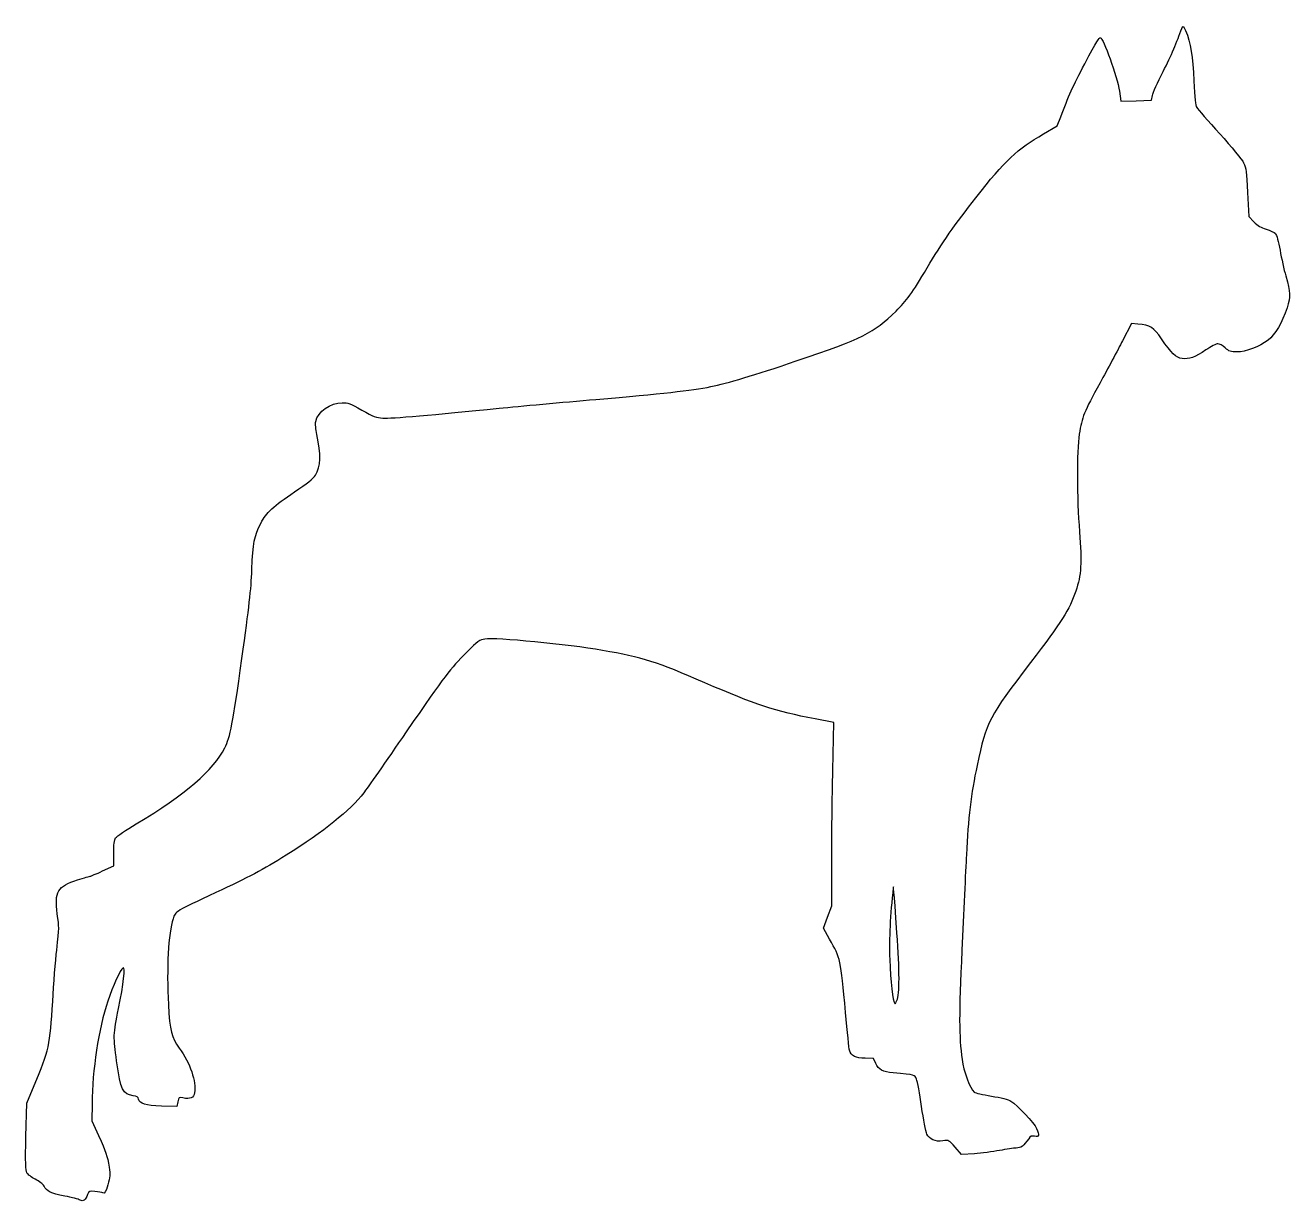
# Model space of a CAD drawing. Header units: centimetres. Extents: x -17.6 to 17.7, y -16.4 to 16.4.
import ezdxf

# ---------------------------------------------------------------- set-up
doc = ezdxf.new("R2010")
doc.units = ezdxf.units.CM
doc.header["$MEASUREMENT"] = 0
doc.layers.add('Layer 1', color=7, linetype='Continuous')

msp = doc.modelspace()

# ---------------------------------------------------------------- linework, layer by layer
at = {"layer": 'Layer 1'}
for points, knots in [([(14.61558, 16.32656), (14.48858, 15.95614), (14.32277, 15.57162), (14.097, 15.12359), (14.097, 15.12359), (13.94883, 14.82726), (13.81478, 14.5274), (13.80067, 14.45331), (13.80067, 14.45331), (13.80067, 14.45331), (13.77245, 14.32278), (13.77245, 14.32278), (13.77245, 14.32278), (13.77245, 14.32278), (13.34559, 14.3122), (13.34559, 14.3122), (13.34559, 14.3122), (13.34559, 14.3122), (12.92226, 14.30162), (12.92226, 14.30162), (12.92226, 14.30162), (12.92226, 14.30162), (12.87993, 14.57679), (12.87993, 14.57679), (12.87993, 14.57679), (12.8129, 14.98954), (12.42837, 16.06904), (12.34724, 16.06904), (12.34724, 16.06904), (12.30138, 16.06904), (12.26257, 16.00201), (11.9098, 15.33879), (11.9098, 15.33879), (11.58877, 14.72848), (11.45119, 14.42862), (11.23952, 13.85712), (11.23952, 13.85712), (11.23952, 13.85712), (11.14427, 13.60665), (11.14427, 13.60665), (11.14427, 13.60665), (11.14427, 13.60665), (10.75621, 13.3844), (10.75621, 13.3844), (10.75621, 13.3844), (10.03654, 12.97165), (9.68377, 12.64004), (8.87238, 11.6064), (8.87238, 11.6064), (8.30441, 10.88321), (7.91988, 10.33287), (7.51419, 9.64848), (7.51419, 9.64848), (7.09438, 8.94292), (6.94269, 8.73126), (6.64636, 8.44198), (6.64636, 8.44198), (6.01136, 7.82462), (5.72914, 7.68351), (3.86294, 7.05204), (3.86294, 7.05204), (2.68819, 6.6534), (1.92972, 6.4241), (1.48169, 6.3359), (1.48169, 6.3359), (0.9243, 6.22654), (0.1235, 6.13834), (-1.72859, 5.97959), (-1.72859, 5.97959), (-2.64934, 5.90198), (-3.8629, 5.78909), (-4.42734, 5.73265), (-4.42734, 5.73265), (-6.23003, 5.54921), (-7.45417, 5.44337), (-7.6729, 5.45748), (-7.6729, 5.45748), (-7.85282, 5.46806), (-7.93748, 5.49981), (-8.25498, 5.67973), (-8.25498, 5.67973), (-8.57601, 5.86317), (-8.65009, 5.8914), (-8.80179, 5.88787), (-8.80179, 5.88787), (-9.12987, 5.88787), (-9.49323, 5.63034), (-9.54262, 5.36576), (-9.54262, 5.36576), (-9.55673, 5.29873), (-9.54262, 5.13998), (-9.5144, 5.0024), (-9.5144, 5.0024), (-9.3874, 4.43443), (-9.39798, 4.10634), (-9.54968, 3.86998), (-9.54968, 3.86998), (-9.61318, 3.7712), (-9.78957, 3.63009), (-10.13176, 3.40079), (-10.13176, 3.40079), (-10.7209, 3.00568), (-10.92904, 2.81165), (-11.07015, 2.53648), (-11.07015, 2.53648), (-11.26418, 2.15195), (-11.29593, 1.9932), (-11.32415, 1.23473), (-11.32415, 1.23473), (-11.34884, 0.65265), (-11.39823, 0.2152), (-11.60284, -1.25235), (-11.60284, -1.25235), (-11.8639, -3.10443), (-11.92387, -3.42193), (-12.08262, -3.74296), (-12.08262, -3.74296), (-12.38248, -4.35327), (-13.18681, -5.04471), (-14.54854, -5.85963), (-14.54854, -5.85963), (-14.83782, -6.03249), (-15.09535, -6.20888), (-15.1271, -6.25474), (-15.1271, -6.25474), (-15.16591, -6.31471), (-15.18002, -6.4276), (-15.17649, -6.6816), (-15.17649, -6.6816), (-15.17649, -6.6816), (-15.17649, -7.03085), (-15.17649, -7.03085), (-15.17649, -7.03085), (-15.17649, -7.03085), (-15.49046, -7.17549), (-15.49046, -7.17549), (-15.49046, -7.17549), (-15.66685, -7.25663), (-15.81854, -7.32013), (-15.82913, -7.32013), (-15.82913, -7.32013), (-15.83971, -7.32013), (-16.00552, -7.36952), (-16.19249, -7.42596), (-16.19249, -7.42596), (-16.74282, -7.59529), (-16.83807, -7.75757), (-16.75341, -8.36788), (-16.75341, -8.36788), (-16.70049, -8.77357), (-16.69697, -8.71007), (-16.77105, -9.38388), (-16.77105, -9.38388), (-16.8028, -9.67316), (-16.85219, -10.31874), (-16.88041, -10.81263), (-16.88041, -10.81263), (-16.95449, -12.0403), (-16.98624, -12.17788), (-17.39899, -13.1586), (-17.39899, -13.1586), (-17.39899, -13.1586), (-17.60713, -13.65249), (-17.60713, -13.65249), (-17.60713, -13.65249), (-17.60713, -13.65249), (-17.6283, -14.5803), (-17.6283, -14.5803), (-17.6283, -14.5803), (-17.64594, -15.31408), (-17.63888, -15.52574), (-17.60361, -15.5963), (-17.60361, -15.5963), (-17.57539, -15.64216), (-17.46955, -15.7233), (-17.36725, -15.77622), (-17.36725, -15.77622), (-17.25083, -15.83266), (-17.15558, -15.90675), (-17.12383, -15.96672), (-17.12383, -15.96672), (-17.04622, -16.11841), (-16.94039, -16.17133), (-16.54527, -16.24541), (-16.54527, -16.24541), (-16.34771, -16.28422), (-16.15369, -16.3336), (-16.11841, -16.35477), (-16.11841, -16.35477), (-16.03022, -16.40063), (-15.97024, -16.3583), (-15.90674, -16.20308), (-15.90674, -16.20308), (-15.86441, -16.10077), (-15.85735, -16.09725), (-15.70213, -16.11489), (-15.70213, -16.11489), (-15.61394, -16.12547), (-15.51163, -16.14664), (-15.47988, -16.15722), (-15.47988, -16.15722), (-15.43049, -16.17839), (-15.4058, -16.13605), (-15.34582, -15.93144), (-15.34582, -15.93144), (-15.27526, -15.70566), (-15.27174, -15.65627), (-15.30701, -15.44108), (-15.30701, -15.44108), (-15.36345, -15.10947), (-15.3952, -15.01422), (-15.60334, -14.55208), (-15.60334, -14.55208), (-15.60334, -14.55208), (-15.78678, -14.14639), (-15.78678, -14.14639), (-15.78678, -14.14639), (-15.78678, -14.14639), (-15.78325, -13.67014), (-15.78325, -13.67014), (-15.78325, -13.67014), (-15.77972, -12.73881), (-15.59981, -11.57111), (-15.34581, -10.80911), (-15.34581, -10.80911), (-15.20823, -10.38578), (-14.99303, -9.92011), (-14.91895, -9.87425), (-14.91895, -9.87425), (-14.84839, -9.83192), (-14.90484, -10.33639), (-15.04595, -11.01372), (-15.04595, -11.01372), (-15.19059, -11.71928), (-15.19412, -11.82864), (-15.09887, -12.47069), (-15.09887, -12.47069), (-14.9754, -13.3103), (-14.93659, -13.3985), (-14.63673, -13.44436), (-14.63673, -13.44436), (-14.53795, -13.462), (-14.49915, -13.48669), (-14.48504, -13.54314), (-14.48504, -13.54314), (-14.45329, -13.67014), (-14.3016, -13.716), (-13.84298, -13.73364), (-13.84298, -13.73364), (-13.84298, -13.73364), (-13.41612, -13.74775), (-13.41612, -13.74775), (-13.41612, -13.74775), (-13.41612, -13.74775), (-13.39143, -13.61722), (-13.39143, -13.61722), (-13.39143, -13.61722), (-13.36674, -13.49022), (-13.36321, -13.48669), (-13.24679, -13.50786), (-13.24679, -13.50786), (-13.04571, -13.54667), (-12.95046, -13.50433), (-12.92576, -13.35969), (-12.92576, -13.35969), (-12.86932, -13.05983), (-13.04923, -12.52713), (-13.34909, -12.11438), (-13.34909, -12.11438), (-13.57134, -11.80746), (-13.61367, -11.64519), (-13.65248, -10.90082), (-13.65248, -10.90082), (-13.70892, -9.89893), (-13.65601, -8.9041), (-13.52548, -8.50899), (-13.52548, -8.50899), (-13.45845, -8.30438), (-13.45492, -8.30085), (-12.32956, -7.77874), (-12.32956, -7.77874), (-11.42292, -7.35541), (-11.01723, -7.14021), (-10.37164, -6.73805), (-10.37164, -6.73805), (-9.30978, -6.07483), (-8.59364, -5.49627), (-8.20206, -4.9918), (-8.20206, -4.9918), (-8.12092, -4.88597), (-7.58823, -4.12397), (-7.02025, -3.29847), (-7.02025, -3.29847), (-5.89136, -1.66158), (-5.82433, -1.57339), (-5.32692, -1.06891), (-5.32692, -1.06891), (-5.02353, -0.76552), (-4.97061, -0.72672), (-4.82598, -0.70555), (-4.82598, -0.70555), (-4.52612, -0.65969), (-2.50823, -0.85372), (-1.54162, -1.02305), (-1.54162, -1.02305), (-0.4339, -1.21355), (-0.00704, -1.35113), (1.30882, -1.92263), (1.30882, -1.92263), (2.72699, -2.54352), (3.27026, -2.71991), (4.38857, -2.93157), (4.38857, -2.93157), (4.38857, -2.93157), (4.91068, -3.03035), (4.91068, -3.03035), (4.91068, -3.03035), (4.91068, -3.03035), (4.88246, -4.37091), (4.88246, -4.37091), (4.88246, -4.37091), (4.86482, -5.11174), (4.85424, -6.2618), (4.85071, -6.93208), (4.85071, -6.93208), (4.85071, -6.93208), (4.85071, -8.14916), (4.85071, -8.14916), (4.85071, -8.14916), (4.85071, -8.14916), (4.73429, -8.4596), (4.73429, -8.4596), (4.73429, -8.4596), (4.73429, -8.4596), (4.61787, -8.77357), (4.61787, -8.77357), (4.61787, -8.77357), (4.61787, -8.77357), (4.79073, -9.07696), (4.79073, -9.07696), (4.79073, -9.07696), (5.10117, -9.62729), (5.09412, -9.60965), (5.23876, -11.1266), (5.23876, -11.1266), (5.28815, -11.65929), (5.33754, -12.13202), (5.34812, -12.17788), (5.34812, -12.17788), (5.38693, -12.32957), (5.52451, -12.40013), (5.78204, -12.40013), (5.78204, -12.40013), (5.78204, -12.40013), (6.01487, -12.40366), (6.01487, -12.40366), (6.01487, -12.40366), (6.01487, -12.40366), (6.07837, -12.54124), (6.07837, -12.54124), (6.07837, -12.54124), (6.15951, -12.71763), (6.2724, -12.7776), (6.5652, -12.80582), (6.5652, -12.80582), (7.20373, -12.86579), (7.16139, -12.85521), (7.21784, -12.98221), (7.21784, -12.98221), (7.24253, -13.04924), (7.30603, -13.39143), (7.35895, -13.74774), (7.35895, -13.74774), (7.40834, -14.10405), (7.47537, -14.44624), (7.50712, -14.51327), (7.50712, -14.51327), (7.57768, -14.66496), (7.73643, -14.73552), (7.95515, -14.70377), (7.95515, -14.70377), (8.11743, -14.6826), (8.11743, -14.6826), (8.29734, -14.88369), (8.29734, -14.88369), (8.29734, -14.88369), (8.47373, -15.08477), (8.47373, -15.08477), (8.47373, -15.08477), (8.47373, -15.08477), (8.83356, -15.0636), (8.83356, -15.0636), (8.83356, -15.0636), (9.02759, -15.04949), (9.34509, -15.01068), (9.53206, -14.97188), (9.53206, -14.97188), (9.71903, -14.9366), (9.9307, -14.90485), (10.00125, -14.90485), (10.00125, -14.90485), (10.13178, -14.90485), (10.20939, -14.84488), (10.34697, -14.64732), (10.34697, -14.64732), (10.39636, -14.56971), (10.42811, -14.55913), (10.51278, -14.57676), (10.51278, -14.57676), (10.63625, -14.60145), (10.65036, -14.55207), (10.5657, -14.35451), (10.5657, -14.35451), (10.50573, -14.2134), (10.02948, -13.7054), (9.85309, -13.59604), (9.85309, -13.59604), (9.78253, -13.55018), (9.5744, -13.49726), (9.30628, -13.45493), (9.30628, -13.45493), (9.06992, -13.41612), (8.85472, -13.36674), (8.8265, -13.34557), (8.8265, -13.34557), (8.71361, -13.25032), (8.52664, -12.7529), (8.48783, -12.4354), (8.48783, -12.4354), (8.39964, -11.77571), (8.39964, -11.18657), (8.4843, -9.38387), (8.4843, -9.38387), (8.53016, -8.37493), (8.58661, -7.17548), (8.60777, -6.7204), (8.60777, -6.7204), (8.65363, -5.72909), (8.74183, -5.0059), (8.90763, -4.22979), (8.90763, -4.22979), (9.17221, -3.00212), (9.23571, -2.88218), (10.39988, -1.35818), (10.39988, -1.35818), (11.26419, -0.22929), (11.48291, 0.11643), (11.6593, 0.62796), (11.6593, 0.62796), (11.81452, 1.08657), (11.83569, 1.42171), (11.76513, 2.28602), (11.76513, 2.28602), (11.68752, 3.23499), (11.68399, 4.5191), (11.75807, 5.01299), (11.75807, 5.01299), (11.83215, 5.48218), (11.8886, 5.62682), (12.33663, 6.44174), (12.33663, 6.44174), (12.5483, 6.82274), (12.83052, 7.35191), (12.96457, 7.61649), (12.96457, 7.61649), (12.96457, 7.61649), (13.21151, 8.0998), (13.21151, 8.0998), (13.21151, 8.0998), (13.21151, 8.0998), (13.39143, 8.08216), (13.39143, 8.08216), (13.39143, 8.08216), (13.75126, 8.04335), (13.82887, 7.99397), (14.05112, 7.66941), (14.05112, 7.66941), (14.32981, 7.26019), (14.45681, 7.14377), (14.62968, 7.11908), (14.62968, 7.11908), (14.82018, 7.09439), (14.98246, 7.15083), (15.2929, 7.35897), (15.2929, 7.35897), (15.43401, 7.45422), (15.58218, 7.53183), (15.62451, 7.53183), (15.62451, 7.53183), (15.66332, 7.53183), (15.75504, 7.47891), (15.82559, 7.41894), (15.82559, 7.41894), (15.94201, 7.31663), (15.98081, 7.30252), (16.1572, 7.30252), (16.1572, 7.30252), (16.40414, 7.30605), (16.78162, 7.44716), (17.02503, 7.63413), (17.02503, 7.63413), (17.22259, 7.78582), (17.41661, 8.11391), (17.5542, 8.53724), (17.5542, 8.53724), (17.65651, 8.85827), (17.65298, 8.94646), (17.51892, 9.42624), (17.51892, 9.42624), (17.46953, 9.5991), (17.39898, 9.9166), (17.36017, 10.13885), (17.36017, 10.13885), (17.31784, 10.37874), (17.26492, 10.56571), (17.22964, 10.60452), (17.22964, 10.60452), (17.19789, 10.6398), (17.08147, 10.69624), (16.97211, 10.72799), (16.97211, 10.72799), (16.82747, 10.77032), (16.73575, 10.82324), (16.62992, 10.93613), (16.62992, 10.93613), (16.62992, 10.93613), (16.48528, 11.0843), (16.48528, 11.0843), (16.48528, 11.0843), (16.48528, 11.0843), (16.45353, 11.75105), (16.45353, 11.75105), (16.45353, 11.75105), (16.42531, 12.32608), (16.4112, 12.43897), (16.34417, 12.57655), (16.34417, 12.57655), (16.30184, 12.66474), (16.00198, 13.02811), (15.67742, 13.38794), (15.67742, 13.38794), (15.35286, 13.74777), (15.06711, 14.07586), (15.03536, 14.12172), (15.03536, 14.12172), (14.99303, 14.18522), (14.97539, 14.36514), (14.95422, 14.86961), (14.95422, 14.86961), (14.92953, 15.5293), (14.8625, 15.93853), (14.72491, 16.26661), (14.72491, 16.26661), (14.66847, 16.40067), (14.6473, 16.41478), (14.61555, 16.32658), (14.61555, 16.32658), (14.61555, 16.32658), (14.61558, 16.32656), (14.61558, 16.32656)], [0, 0, 0, 0, 0.0070922, 0.0070922, 0.0070922, 0.0070922, 0.0141844, 0.0141844, 0.0141844, 0.0141844, 0.0212766, 0.0212766, 0.0212766, 0.0212766, 0.02836879, 0.02836879, 0.02836879, 0.02836879, 0.03546099, 0.03546099, 0.03546099, 0.03546099, 0.04255319, 0.04255319, 0.04255319, 0.04255319, 0.04964539, 0.04964539, 0.04964539, 0.04964539, 0.05673759, 0.05673759, 0.05673759, 0.05673759, 0.06382979, 0.06382979, 0.06382979, 0.06382979, 0.07092199, 0.07092199, 0.07092199, 0.07092199, 0.07801418, 0.07801418, 0.07801418, 0.07801418, 0.08510638, 0.08510638, 0.08510638, 0.08510638, 0.09219858, 0.09219858, 0.09219858, 0.09219858, 0.09929078, 0.09929078, 0.09929078, 0.09929078, 0.10638298, 0.10638298, 0.10638298, 0.10638298, 0.11347518, 0.11347518, 0.11347518, 0.11347518, 0.12056738, 0.12056738, 0.12056738, 0.12056738, 0.12765957, 0.12765957, 0.12765957, 0.12765957, 0.13475177, 0.13475177, 0.13475177, 0.13475177, 0.14184397, 0.14184397, 0.14184397, 0.14184397, 0.14893617, 0.14893617, 0.14893617, 0.14893617, 0.15602837, 0.15602837, 0.15602837, 0.15602837, 0.16312057, 0.16312057, 0.16312057, 0.16312057, 0.17021277, 0.17021277, 0.17021277, 0.17021277, 0.17730496, 0.17730496, 0.17730496, 0.17730496, 0.18439716, 0.18439716, 0.18439716, 0.18439716, 0.19148936, 0.19148936, 0.19148936, 0.19148936, 0.19858156, 0.19858156, 0.19858156, 0.19858156, 0.20567376, 0.20567376, 0.20567376, 0.20567376, 0.21276596, 0.21276596, 0.21276596, 0.21276596, 0.21985816, 0.21985816, 0.21985816, 0.21985816, 0.22695035, 0.22695035, 0.22695035, 0.22695035, 0.23404255, 0.23404255, 0.23404255, 0.23404255, 0.24113475, 0.24113475, 0.24113475, 0.24113475, 0.24822695, 0.24822695, 0.24822695, 0.24822695, 0.25531915, 0.25531915, 0.25531915, 0.25531915, 0.26241135, 0.26241135, 0.26241135, 0.26241135, 0.26950355, 0.26950355, 0.26950355, 0.26950355, 0.27659574, 0.27659574, 0.27659574, 0.27659574, 0.28368794, 0.28368794, 0.28368794, 0.28368794, 0.29078014, 0.29078014, 0.29078014, 0.29078014, 0.29787234, 0.29787234, 0.29787234, 0.29787234, 0.30496454, 0.30496454, 0.30496454, 0.30496454, 0.31205674, 0.31205674, 0.31205674, 0.31205674, 0.31914894, 0.31914894, 0.31914894, 0.31914894, 0.32624113, 0.32624113, 0.32624113, 0.32624113, 0.33333333, 0.33333333, 0.33333333, 0.33333333, 0.34042553, 0.34042553, 0.34042553, 0.34042553, 0.34751773, 0.34751773, 0.34751773, 0.34751773, 0.35460993, 0.35460993, 0.35460993, 0.35460993, 0.36170213, 0.36170213, 0.36170213, 0.36170213, 0.36879433, 0.36879433, 0.36879433, 0.36879433, 0.37588652, 0.37588652, 0.37588652, 0.37588652, 0.38297872, 0.38297872, 0.38297872, 0.38297872, 0.39007092, 0.39007092, 0.39007092, 0.39007092, 0.39716312, 0.39716312, 0.39716312, 0.39716312, 0.40425532, 0.40425532, 0.40425532, 0.40425532, 0.41134752, 0.41134752, 0.41134752, 0.41134752, 0.41843972, 0.41843972, 0.41843972, 0.41843972, 0.42553191, 0.42553191, 0.42553191, 0.42553191, 0.43262411, 0.43262411, 0.43262411, 0.43262411, 0.43971631, 0.43971631, 0.43971631, 0.43971631, 0.44680851, 0.44680851, 0.44680851, 0.44680851, 0.45390071, 0.45390071, 0.45390071, 0.45390071, 0.46099291, 0.46099291, 0.46099291, 0.46099291, 0.46808511, 0.46808511, 0.46808511, 0.46808511, 0.4751773, 0.4751773, 0.4751773, 0.4751773, 0.4822695, 0.4822695, 0.4822695, 0.4822695, 0.4893617, 0.4893617, 0.4893617, 0.4893617, 0.4964539, 0.4964539, 0.4964539, 0.4964539, 0.5035461, 0.5035461, 0.5035461, 0.5035461, 0.5106383, 0.5106383, 0.5106383, 0.5106383, 0.5177305, 0.5177305, 0.5177305, 0.5177305, 0.5248227, 0.5248227, 0.5248227, 0.5248227, 0.53191489, 0.53191489, 0.53191489, 0.53191489, 0.53900709, 0.53900709, 0.53900709, 0.53900709, 0.54609929, 0.54609929, 0.54609929, 0.54609929, 0.55319149, 0.55319149, 0.55319149, 0.55319149, 0.56028369, 0.56028369, 0.56028369, 0.56028369, 0.56737589, 0.56737589, 0.56737589, 0.56737589, 0.57446809, 0.57446809, 0.57446809, 0.57446809, 0.58156028, 0.58156028, 0.58156028, 0.58156028, 0.58865248, 0.58865248, 0.58865248, 0.58865248, 0.59574468, 0.59574468, 0.59574468, 0.59574468, 0.60283688, 0.60283688, 0.60283688, 0.60283688, 0.60992908, 0.60992908, 0.60992908, 0.60992908, 0.61702128, 0.61702128, 0.61702128, 0.61702128, 0.62411348, 0.62411348, 0.62411348, 0.62411348, 0.63120567, 0.63120567, 0.63120567, 0.63120567, 0.63829787, 0.63829787, 0.63829787, 0.63829787, 0.64539007, 0.64539007, 0.64539007, 0.64539007, 0.65248227, 0.65248227, 0.65248227, 0.65248227, 0.65957447, 0.65957447, 0.65957447, 0.65957447, 0.66666667, 0.66666667, 0.66666667, 0.66666667, 0.67375887, 0.67375887, 0.67375887, 0.67375887, 0.68085106, 0.68085106, 0.68085106, 0.68085106, 0.68794326, 0.68794326, 0.68794326, 0.68794326, 0.69503546, 0.69503546, 0.69503546, 0.69503546, 0.70212766, 0.70212766, 0.70212766, 0.70212766, 0.70921986, 0.70921986, 0.70921986, 0.70921986, 0.71631206, 0.71631206, 0.71631206, 0.71631206, 0.72340426, 0.72340426, 0.72340426, 0.72340426, 0.73049645, 0.73049645, 0.73049645, 0.73049645, 0.73758865, 0.73758865, 0.73758865, 0.73758865, 0.74468085, 0.74468085, 0.74468085, 0.74468085, 0.75177305, 0.75177305, 0.75177305, 0.75177305, 0.75886525, 0.75886525, 0.75886525, 0.75886525, 0.76595745, 0.76595745, 0.76595745, 0.76595745, 0.77304965, 0.77304965, 0.77304965, 0.77304965, 0.78014184, 0.78014184, 0.78014184, 0.78014184, 0.78723404, 0.78723404, 0.78723404, 0.78723404, 0.79432624, 0.79432624, 0.79432624, 0.79432624, 0.80141844, 0.80141844, 0.80141844, 0.80141844, 0.80851064, 0.80851064, 0.80851064, 0.80851064, 0.81560284, 0.81560284, 0.81560284, 0.81560284, 0.82269504, 0.82269504, 0.82269504, 0.82269504, 0.82978723, 0.82978723, 0.82978723, 0.82978723, 0.83687943, 0.83687943, 0.83687943, 0.83687943, 0.84397163, 0.84397163, 0.84397163, 0.84397163, 0.85106383, 0.85106383, 0.85106383, 0.85106383, 0.85815603, 0.85815603, 0.85815603, 0.85815603, 0.86524823, 0.86524823, 0.86524823, 0.86524823, 0.87234043, 0.87234043, 0.87234043, 0.87234043, 0.87943262, 0.87943262, 0.87943262, 0.87943262, 0.88652482, 0.88652482, 0.88652482, 0.88652482, 0.89361702, 0.89361702, 0.89361702, 0.89361702, 0.90070922, 0.90070922, 0.90070922, 0.90070922, 0.90780142, 0.90780142, 0.90780142, 0.90780142, 0.91489362, 0.91489362, 0.91489362, 0.91489362, 0.92198582, 0.92198582, 0.92198582, 0.92198582, 0.92907801, 0.92907801, 0.92907801, 0.92907801, 0.93617021, 0.93617021, 0.93617021, 0.93617021, 0.94326241, 0.94326241, 0.94326241, 0.94326241, 0.95035461, 0.95035461, 0.95035461, 0.95035461, 0.95744681, 0.95744681, 0.95744681, 0.95744681, 0.96453901, 0.96453901, 0.96453901, 0.96453901, 0.97163121, 0.97163121, 0.97163121, 0.97163121, 0.9787234, 0.9787234, 0.9787234, 0.9787234, 0.9858156, 0.9858156, 0.9858156, 0.9858156, 1, 1, 1, 1]), ([(6.67103, -8.90411), (6.74864, -9.96244), (6.74864, -10.60803), (6.67103, -10.79147), (6.67103, -10.79147), (6.64986, -10.84791), (6.62164, -10.88672), (6.61106, -10.87614), (6.61106, -10.87614), (6.55462, -10.81617), (6.48759, -10.24114), (6.46995, -9.64847), (6.46995, -9.64847), (6.45231, -9.04522), (6.48053, -8.41728), (6.56873, -7.63764), (6.56873, -7.63764), (6.57579, -7.57061), (6.57931, -7.63411), (6.67104, -8.90411), (6.67104, -8.90411), (6.67104, -8.90411), (6.67103, -8.90411), (6.67103, -8.90411)], [0, 0, 0, 0, 0.14285714, 0.14285714, 0.14285714, 0.14285714, 0.28571429, 0.28571429, 0.28571429, 0.28571429, 0.42857143, 0.42857143, 0.42857143, 0.42857143, 0.57142857, 0.57142857, 0.57142857, 0.57142857, 0.71428571, 0.71428571, 0.71428571, 0.71428571, 1, 1, 1, 1])]:
    msp.add_open_spline(points, degree=3, knots=knots, dxfattribs=at)

doc.saveas('drawing.dxf')
